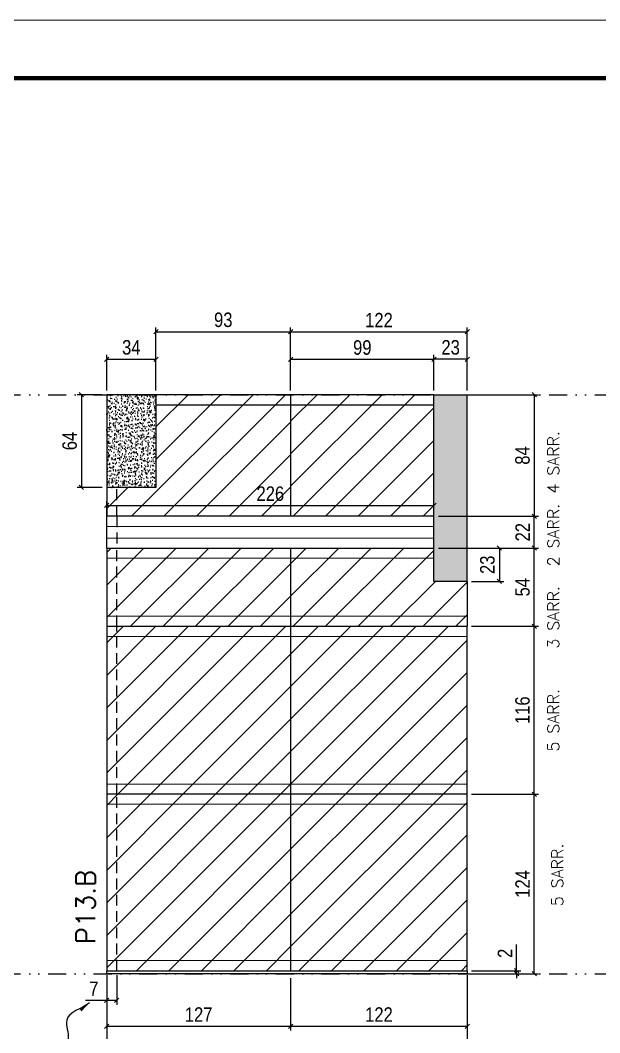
# Model space of a CAD drawing. Extents: x 28748 to 35002, y 14885 to 43501.
# Drawn here: x 32617 to 33017, y 30167 to 30866 of the extents above; entities that cross this region are included whole.
import ezdxf

# ---------------------------------------------------------------- set-up
doc = ezdxf.new("R2010")
doc.units = 0
for name, pattern in [('DASHED', [0.75, 0.5, -0.25]), ('DIVIDE2', [0.625, 0.25, -0.125, 0, -0.125, 0, -0.125]), ('HIDDEN', [0.375, 0.25, -0.125])]:
    doc.linetypes.add(name, pattern=pattern)
for name, color, linetype in [('COTA', 241, 'Continuous'), ('Nível', 160, 'Continuous'), ('Painéis', 200, 'Continuous'), ('SARR_2.2x7', 40, 'Continuous'), ('Sarrafo de Pressão', 42, 'HIDDEN')]:
    doc.layers.add(name, color=color, linetype=linetype)
for name, color, linetype, lineweight in [('Folhas', 255, 'Continuous', 9), ('Hachura', 251, 'Continuous', 9), ('Sarr 2.2x7', 40, 'Continuous', 9), ('SARRAFO DE PRESSAO', 251, 'DASHED', 9), ('Texto Seção', 7, 'Continuous', 15)]:
    doc.layers.add(name, color=color, linetype=linetype, lineweight=lineweight)
doc.styles.add('COTA TECNICA', font='techl___.ttf', dxfattribs={"height": 10})
doc.styles.add('COTA TECNICA-50', font='techl___.ttf', dxfattribs={"height": 10})
doc.styles.add('REGUA-120', font='ROMANS.shx', dxfattribs={"height": 15})
doc.styles.add('ROMANS', font='romans.shx')
doc.styles.get("Standard").update_dxf_attribs({"font": 'arial.ttf'})
doc.dimstyles.new('COTA PAINEL-50', dxfattribs={"dimtxt": 10, "dimasz": 3, "dimexe": 3, "dimexo": 3, "dimgap": 3, "dimtad": 1, "dimdec": 1, "dimzin": 12, "dimdsep": 46, "dimtxsty": 'COTA TECNICA-50', "dimblk1": 'OBLIQUE', "dimblk2": 'OBLIQUE', "dimsah": 1, "dimcen": 0.9, "dimclrd": 4, "dimclre": 4, "dimclrt": 240, "dimadec": 1, "dimazin": 3, "dimtfac": 1, "dimtdec": 1, "dimtmove": 0, "dimatfit": 3, "dimfxl": 1, "dimtolj": 1, "dimtzin": 12, "dimarcsym": 0})
doc.dimstyles.new('PAINEL', dxfattribs={"dimtxt": 10, "dimasz": 3, "dimexe": 3, "dimexo": 3, "dimgap": 3, "dimtad": 1, "dimdec": 1, "dimzin": 12, "dimdsep": 46, "dimtxsty": 'COTA TECNICA', "dimblk1": 'OBLIQUE', "dimblk2": 'OBLIQUE', "dimsah": 1, "dimcen": 0.9, "dimclrd": 4, "dimclre": 4, "dimclrt": 240, "dimadec": 1, "dimazin": 3, "dimtfac": 1, "dimtdec": 1, "dimtmove": 0, "dimatfit": 3, "dimfxl": 1, "dimtolj": 1, "dimtzin": 12, "dimarcsym": 0})
doc.dimstyles.get("Standard").update_dxf_attribs({"dimtxt": 0.18, "dimasz": 0.18, "dimexe": 0.18, "dimexo": 0.0625, "dimgap": 0.09, "dimtad": 0, "dimtih": 1, "dimtoh": 1, "dimdec": 4, "dimzin": 0, "dimdsep": 46, "dimtxsty": 'Standard', "dimcen": 0.09, "dimadec": 0, "dimazin": 0, "dimtfac": 1, "dimtdec": 4, "dimtofl": 0, "dimtmove": 0, "dimatfit": 3, "dimfxl": 1, "dimtolj": 1, "dimtzin": 0, "dimarcsym": 0})
pattern_1 = [(45, (-100190.879, -2076.637), (-11.2253202, 11.2253202), [])]

# ---------------------------------------------------------------- blocks, each defined once
blk = doc.blocks.new('9999999999')
at = {"layer": 'Folhas'}
blk.add_lwpolyline([(98138.98, 34190.21), (99623.98, 34190.21), (99623.98, 35240.21), (98138.98, 35240.21)], close=True, dxfattribs=at)
at = {"layer": 'Folhas', "color": 30, "const_width": 3}
blk.add_lwpolyline([(98213.98, 34230.21), (99583.98, 34230.21), (99583.98, 35200.21), (98213.98, 35200.21)], close=True, dxfattribs=at)
blk = doc.blocks.new('_Oblique')
at = {"color": 0, "linetype": 'ByBlock', "lineweight": -2}
blk.add_line((-0.5, -0.5), (0.5, 0.5), dxfattribs=at)
blk = doc.blocks.new('*D926')
at = {"layer": 'COTA', "color": 4, "lineweight": -2, "transparency": 16777216}
for p, q in [((32676.3, 30206.7), (32676.3, 30142.75)), ((32925.3, 30206.7), (32925.3, 30142.75)), ((32676.3, 30145.75), (32925.3, 30145.75))]:
    blk.add_line(p, q, dxfattribs=at)
at = {"layer": 'Defpoints', "color": 0, "transparency": 16777216}
for p in [(32676.3, 30209.7), (32925.3, 30209.7), (32925.3, 30145.75)]:
    blk.add_point(p, dxfattribs=at)
at = {"layer": 'COTA', "color": 4, "lineweight": -2, "transparency": 16777216, "xscale": 3, "yscale": 3, "zscale": 3, "rotation": 180}
blk.add_blockref('_Oblique', (32676.3, 30145.75), dxfattribs=at)
at = {"layer": 'COTA', "color": 4, "lineweight": -2, "transparency": 16777216, "xscale": 3, "yscale": 3, "zscale": 3}
blk.add_blockref('_Oblique', (32925.3, 30145.75), dxfattribs=at)
at = {"layer": 'COTA', "color": 240, "transparency": 16777216, "insert": (32800.8, 30153.85), "char_height": 10, "attachment_point": 5, "style": 'COTA TECNICA'}
blk.add_mtext('\\A1;249', dxfattribs=at)
blk = doc.blocks.new('*D927')
at = {"layer": 'COTA', "color": 4, "lineweight": -2, "transparency": 16777216}
for p, q in [((32683.3, 30206.7), (32683.3, 30186.19)), ((32676.3, 30204.7), (32676.3, 30186.19)), ((32676.3, 30189.19), (32661.57, 30189.19)), ((32683.3, 30189.19), (32676.3, 30189.19))]:
    blk.add_line(p, q, dxfattribs=at)
at = {"layer": 'Defpoints', "color": 0, "transparency": 16777216}
for p in [(32676.3, 30207.7), (32683.3, 30209.7), (32676.3, 30189.19)]:
    blk.add_point(p, dxfattribs=at)
at = {"layer": 'COTA', "color": 4, "lineweight": -2, "transparency": 16777216, "xscale": 3, "yscale": 3, "zscale": 3, "rotation": 180}
blk.add_blockref('_Oblique', (32676.3, 30189.19), dxfattribs=at)
at = {"layer": 'COTA', "color": 4, "lineweight": -2, "transparency": 16777216, "xscale": 3, "yscale": 3, "zscale": 3}
blk.add_blockref('_Oblique', (32683.3, 30189.19), dxfattribs=at)
at = {"layer": 'COTA', "color": 240, "transparency": 16777216, "insert": (32667.43, 30197.26), "char_height": 10, "attachment_point": 5, "style": 'COTA TECNICA-50'}
blk.add_mtext('\\A1;7', dxfattribs=at)
blk = doc.blocks.new('*D928')
at = {"layer": 'COTA', "color": 4, "lineweight": -2, "transparency": 16777216}
for p, q in [((32928.3, 30331.7), (32974.54, 30331.7)), ((32971.54, 30207.7), (32971.54, 30331.7)), ((32928.3, 30207.7), (32974.54, 30207.7))]:
    blk.add_line(p, q, dxfattribs=at)
at = {"layer": 'Defpoints', "color": 0, "transparency": 16777216}
for p in [(32925.3, 30331.7), (32971.54, 30331.7), (32925.3, 30207.7)]:
    blk.add_point(p, dxfattribs=at)
at = {"layer": 'COTA', "color": 4, "lineweight": -2, "transparency": 16777216, "xscale": 3, "yscale": 3, "zscale": 3}
for p, rotation in [((32971.54, 30331.7), 90), ((32971.54, 30207.7), 270)]:
    blk.add_blockref('_Oblique', p, dxfattribs=dict(at, rotation=rotation))
at = {"layer": 'COTA', "color": 240, "transparency": 16777216, "insert": (32963.46, 30269.7), "char_height": 10, "attachment_point": 5, "rotation": 90, "style": 'COTA TECNICA-50'}
blk.add_mtext('\\A1;124', dxfattribs=at)
blk = doc.blocks.new('*D929')
at = {"layer": 'COTA', "color": 4, "lineweight": -2, "transparency": 16777216}
for p, q in [((32959.31, 30209.7), (32959.31, 30227.81)), ((32928.3, 30209.7), (32962.31, 30209.7)), ((32928.3, 30207.7), (32962.31, 30207.7)), ((32959.31, 30207.7), (32959.31, 30209.7)), ((32959.31, 30207.7), (32959.31, 30204.7))]:
    blk.add_line(p, q, dxfattribs=at)
at = {"layer": 'Defpoints', "color": 0, "transparency": 16777216}
for p in [(32925.3, 30209.7), (32925.3, 30207.7), (32959.31, 30207.7)]:
    blk.add_point(p, dxfattribs=at)
at = {"layer": 'COTA', "color": 4, "lineweight": -2, "transparency": 16777216, "xscale": 3, "yscale": 3, "zscale": 3}
for p, rotation in [((32959.31, 30209.7), 270), ((32959.31, 30207.7), 90)]:
    blk.add_blockref('_Oblique', p, dxfattribs=dict(at, rotation=rotation))
at = {"layer": 'COTA', "color": 240, "transparency": 16777216, "insert": (32951.31, 30221.76), "char_height": 10, "attachment_point": 5, "rotation": 90, "style": 'COTA TECNICA-50'}
blk.add_mtext('\\A1;2', dxfattribs=at)
blk = doc.blocks.new('*D930')
at = {"layer": 'COTA', "color": 4, "linetype": 'ByBlock', "lineweight": -2, "transparency": 16777216}
for p, q in [((32928.3, 30607.7), (32974.54, 30607.7)), ((32971.54, 30607.7), (32971.54, 30523.7)), ((32905.3, 30523.7), (32974.54, 30523.7))]:
    blk.add_line(p, q, dxfattribs=at)
at = {"layer": 'Defpoints', "color": 0, "linetype": 'ByBlock', "transparency": 16777216}
for p in [(32925.3, 30607.7), (32902.3, 30523.7), (32971.54, 30523.7)]:
    blk.add_point(p, dxfattribs=at)
at = {"layer": 'COTA', "color": 4, "linetype": 'ByBlock', "lineweight": -2, "transparency": 16777216, "xscale": 3, "yscale": 3, "zscale": 3}
for p, rotation in [((32971.54, 30607.7), 90), ((32971.54, 30523.7), 270)]:
    blk.add_blockref('_Oblique', p, dxfattribs=dict(at, rotation=rotation))
at = {"layer": 'COTA', "color": 240, "linetype": 'ByBlock', "transparency": 16777216, "insert": (32963.44, 30565.7), "char_height": 10, "attachment_point": 5, "rotation": 90, "style": 'COTA TECNICA'}
blk.add_mtext('\\A1;84', dxfattribs=at)
blk = doc.blocks.new('*D931')
at = {"layer": 'COTA', "color": 4, "linetype": 'ByBlock', "lineweight": -2, "transparency": 16777216}
for p, q in [((32928.3, 30447.7), (32974.54, 30447.7)), ((32971.54, 30331.7), (32971.54, 30447.7)), ((32928.3, 30331.7), (32974.54, 30331.7))]:
    blk.add_line(p, q, dxfattribs=at)
at = {"layer": 'Defpoints', "color": 0, "linetype": 'ByBlock', "transparency": 16777216}
for p in [(32925.3, 30447.7), (32971.54, 30447.7), (32925.3, 30331.7)]:
    blk.add_point(p, dxfattribs=at)
at = {"layer": 'COTA', "color": 4, "linetype": 'ByBlock', "lineweight": -2, "transparency": 16777216, "xscale": 3, "yscale": 3, "zscale": 3}
for p, rotation in [((32971.54, 30447.7), 90), ((32971.54, 30331.7), 270)]:
    blk.add_blockref('_Oblique', p, dxfattribs=dict(at, rotation=rotation))
at = {"layer": 'COTA', "color": 240, "linetype": 'ByBlock', "transparency": 16777216, "insert": (32963.43, 30389.7), "char_height": 10, "attachment_point": 5, "rotation": 90, "style": 'COTA TECNICA'}
blk.add_mtext('\\A1;116', dxfattribs=at)
blk = doc.blocks.new('*D1767')
at = {"layer": 'COTA', "color": 4, "linetype": 'ByBlock', "lineweight": -2, "transparency": 16777216}
for p, q in [((32676.3, 30206.7), (32676.3, 30168.39)), ((32803.3, 30204.7), (32803.3, 30168.39)), ((32676.3, 30171.39), (32803.3, 30171.39))]:
    blk.add_line(p, q, dxfattribs=at)
at = {"layer": 'Defpoints', "color": 0, "linetype": 'ByBlock', "transparency": 16777216}
for p in [(32676.3, 30209.7), (32803.3, 30207.7), (32803.3, 30171.39)]:
    blk.add_point(p, dxfattribs=at)
at = {"layer": 'COTA', "color": 4, "linetype": 'ByBlock', "lineweight": -2, "transparency": 16777216, "xscale": 3, "yscale": 3, "zscale": 3, "rotation": 180}
blk.add_blockref('_Oblique', (32676.3, 30171.39), dxfattribs=at)
at = {"layer": 'COTA', "color": 4, "linetype": 'ByBlock', "lineweight": -2, "transparency": 16777216, "xscale": 3, "yscale": 3, "zscale": 3}
blk.add_blockref('_Oblique', (32803.3, 30171.39), dxfattribs=at)
at = {"layer": 'COTA', "color": 240, "linetype": 'ByBlock', "transparency": 16777216, "insert": (32739.8, 30179.46), "char_height": 10, "attachment_point": 5, "style": 'COTA TECNICA'}
blk.add_mtext('\\A1;127', dxfattribs=at)
blk = doc.blocks.new('*D1768')
at = {"layer": 'COTA', "color": 4, "linetype": 'ByBlock', "lineweight": -2, "transparency": 16777216}
for p, q in [((32803.3, 30204.7), (32803.3, 30168.39)), ((32925.3, 30204.7), (32925.3, 30168.39)), ((32803.3, 30171.39), (32925.3, 30171.39))]:
    blk.add_line(p, q, dxfattribs=at)
at = {"layer": 'Defpoints', "color": 0, "linetype": 'ByBlock', "transparency": 16777216}
for p in [(32803.3, 30207.7), (32925.3, 30207.7), (32925.3, 30171.39)]:
    blk.add_point(p, dxfattribs=at)
at = {"layer": 'COTA', "color": 4, "linetype": 'ByBlock', "lineweight": -2, "transparency": 16777216, "xscale": 3, "yscale": 3, "zscale": 3, "rotation": 180}
blk.add_blockref('_Oblique', (32803.3, 30171.39), dxfattribs=at)
at = {"layer": 'COTA', "color": 4, "linetype": 'ByBlock', "lineweight": -2, "transparency": 16777216, "xscale": 3, "yscale": 3, "zscale": 3}
blk.add_blockref('_Oblique', (32925.3, 30171.39), dxfattribs=at)
at = {"layer": 'COTA', "color": 240, "linetype": 'ByBlock', "transparency": 16777216, "insert": (32864.3, 30179.45), "char_height": 10, "attachment_point": 5, "style": 'COTA TECNICA'}
blk.add_mtext('\\A1;122', dxfattribs=at)
blk = doc.blocks.new('*D1769')
at = {"layer": 'COTA', "color": 4, "linetype": 'ByBlock', "lineweight": -2, "transparency": 16777216}
for p, q in [((32673.3, 30607.7), (32655.89, 30607.7)), ((32658.89, 30607.7), (32658.89, 30543.7)), ((32673.3, 30543.7), (32655.89, 30543.7))]:
    blk.add_line(p, q, dxfattribs=at)
at = {"layer": 'Defpoints', "color": 0, "linetype": 'ByBlock', "transparency": 16777216}
for p in [(32676.3, 30607.7), (32658.89, 30543.7), (32676.3, 30543.7)]:
    blk.add_point(p, dxfattribs=at)
at = {"layer": 'COTA', "color": 4, "linetype": 'ByBlock', "lineweight": -2, "transparency": 16777216, "xscale": 3, "yscale": 3, "zscale": 3}
for p, rotation in [((32658.89, 30607.7), 90), ((32658.89, 30543.7), 270)]:
    blk.add_blockref('_Oblique', p, dxfattribs=dict(at, rotation=rotation))
at = {"layer": 'COTA', "color": 240, "linetype": 'ByBlock', "transparency": 16777216, "insert": (32650.79, 30575.7), "char_height": 10, "attachment_point": 5, "rotation": 90, "style": 'COTA TECNICA'}
blk.add_mtext('\\A1;64', dxfattribs=at)
blk = doc.blocks.new('*D1740')
at = {"layer": 'COTA', "color": 4, "linetype": 'ByBlock', "lineweight": -2, "transparency": 16777216}
for p, q in [((32676.3, 30610.7), (32676.3, 30635.15)), ((32710.3, 30610.7), (32710.3, 30635.15)), ((32676.3, 30632.15), (32710.3, 30632.15))]:
    blk.add_line(p, q, dxfattribs=at)
at = {"layer": 'Defpoints', "color": 0, "linetype": 'ByBlock', "transparency": 16777216}
for p in [(32710.3, 30632.15), (32676.3, 30607.7), (32710.3, 30607.7)]:
    blk.add_point(p, dxfattribs=at)
at = {"layer": 'COTA', "color": 4, "linetype": 'ByBlock', "lineweight": -2, "transparency": 16777216, "xscale": 3, "yscale": 3, "zscale": 3, "rotation": 180}
blk.add_blockref('_Oblique', (32676.3, 30632.15), dxfattribs=at)
at = {"layer": 'COTA', "color": 4, "linetype": 'ByBlock', "lineweight": -2, "transparency": 16777216, "xscale": 3, "yscale": 3, "zscale": 3}
blk.add_blockref('_Oblique', (32710.3, 30632.15), dxfattribs=at)
at = {"layer": 'COTA', "color": 240, "linetype": 'ByBlock', "transparency": 16777216, "insert": (32693.3, 30640.37), "char_height": 10, "attachment_point": 5, "style": 'COTA TECNICA'}
blk.add_mtext('\\A1;34', dxfattribs=at)
blk = doc.blocks.new('*D2053')
at = {"layer": 'COTA', "color": 4, "lineweight": -2, "transparency": 16777216}
for p, q in [((32803.3, 30610.7), (32803.3, 30654.16)), ((32925.3, 30610.7), (32925.3, 30654.16)), ((32803.3, 30651.16), (32925.3, 30651.16))]:
    blk.add_line(p, q, dxfattribs=at)
at = {"layer": 'Defpoints', "color": 0, "transparency": 16777216}
for p in [(32925.3, 30651.16), (32803.3, 30607.7), (32925.3, 30607.7)]:
    blk.add_point(p, dxfattribs=at)
at = {"layer": 'COTA', "color": 4, "lineweight": -2, "transparency": 16777216, "xscale": 3, "yscale": 3, "zscale": 3, "rotation": 180}
blk.add_blockref('_Oblique', (32803.3, 30651.16), dxfattribs=at)
at = {"layer": 'COTA', "color": 4, "lineweight": -2, "transparency": 16777216, "xscale": 3, "yscale": 3, "zscale": 3}
blk.add_blockref('_Oblique', (32925.3, 30651.16), dxfattribs=at)
at = {"layer": 'COTA', "color": 240, "transparency": 16777216, "insert": (32864.3, 30659.22), "char_height": 10, "attachment_point": 5, "style": 'COTA TECNICA-50'}
blk.add_mtext('\\A1;122', dxfattribs=at)
blk = doc.blocks.new('*D1384')
at = {"layer": 'COTA', "color": 4, "lineweight": -2, "transparency": 16777216}
for p, q in [((32902.3, 30610.7), (32902.3, 30635.15)), ((32925.3, 30610.7), (32925.3, 30635.15)), ((32925.3, 30632.15), (32902.3, 30632.15))]:
    blk.add_line(p, q, dxfattribs=at)
at = {"layer": 'Defpoints', "color": 0, "transparency": 16777216}
for p in [(32902.3, 30632.15), (32902.3, 30607.7), (32925.3, 30607.7)]:
    blk.add_point(p, dxfattribs=at)
at = {"layer": 'COTA', "color": 4, "lineweight": -2, "transparency": 16777216, "xscale": 3, "yscale": 3, "zscale": 3, "rotation": 180}
blk.add_blockref('_Oblique', (32902.3, 30632.15), dxfattribs=at)
at = {"layer": 'COTA', "color": 4, "lineweight": -2, "transparency": 16777216, "xscale": 3, "yscale": 3, "zscale": 3}
blk.add_blockref('_Oblique', (32925.3, 30632.15), dxfattribs=at)
at = {"layer": 'COTA', "color": 240, "transparency": 16777216, "insert": (32913.8, 30640.37), "char_height": 10, "attachment_point": 5, "style": 'COTA TECNICA-50'}
blk.add_mtext('\\A1;23', dxfattribs=at)
blk = doc.blocks.new('*D2126')
at = {"layer": 'COTA', "color": 4, "lineweight": -2, "transparency": 16777216}
for p, q in [((32710.3, 30610.7), (32710.3, 30654.16)), ((32803.3, 30610.7), (32803.3, 30654.16)), ((32710.3, 30651.16), (32803.3, 30651.16))]:
    blk.add_line(p, q, dxfattribs=at)
at = {"layer": 'Defpoints', "color": 0, "transparency": 16777216}
for p in [(32803.3, 30651.16), (32710.3, 30607.7), (32803.3, 30607.7)]:
    blk.add_point(p, dxfattribs=at)
at = {"layer": 'COTA', "color": 4, "lineweight": -2, "transparency": 16777216, "xscale": 3, "yscale": 3, "zscale": 3, "rotation": 180}
blk.add_blockref('_Oblique', (32710.3, 30651.16), dxfattribs=at)
at = {"layer": 'COTA', "color": 4, "lineweight": -2, "transparency": 16777216, "xscale": 3, "yscale": 3, "zscale": 3}
blk.add_blockref('_Oblique', (32803.3, 30651.16), dxfattribs=at)
at = {"layer": 'COTA', "color": 240, "transparency": 16777216, "insert": (32756.8, 30659.41), "char_height": 10, "attachment_point": 5, "style": 'COTA TECNICA'}
blk.add_mtext('\\A1;93', dxfattribs=at)
blk = doc.blocks.new('*D2305')
at = {"layer": 'COTA', "color": 4, "lineweight": -2, "transparency": 16777216}
for p, q in [((32905.3, 30501.7), (32974.54, 30501.7)), ((32971.54, 30447.7), (32971.54, 30501.7)), ((32928.3, 30447.7), (32974.54, 30447.7))]:
    blk.add_line(p, q, dxfattribs=at)
at = {"layer": 'Defpoints', "color": 0, "transparency": 16777216}
for p in [(32902.3, 30501.7), (32971.54, 30501.7), (32925.3, 30447.7)]:
    blk.add_point(p, dxfattribs=at)
at = {"layer": 'COTA', "color": 4, "lineweight": -2, "transparency": 16777216, "xscale": 3, "yscale": 3, "zscale": 3}
for p, rotation in [((32971.54, 30501.7), 90), ((32971.54, 30447.7), 270)]:
    blk.add_blockref('_Oblique', p, dxfattribs=dict(at, rotation=rotation))
at = {"layer": 'COTA', "color": 240, "transparency": 16777216, "insert": (32963.43, 30474.7), "char_height": 10, "attachment_point": 5, "rotation": 90, "style": 'COTA TECNICA'}
blk.add_mtext('\\A1;54', dxfattribs=at)
blk = doc.blocks.new('*D2460')
at = {"layer": 'COTA', "color": 4, "lineweight": -2, "transparency": 16777216}
for p, q in [((32905.3, 30523.7), (32974.54, 30523.7)), ((32971.54, 30501.7), (32971.54, 30523.7)), ((32905.3, 30501.7), (32974.54, 30501.7))]:
    blk.add_line(p, q, dxfattribs=at)
at = {"layer": 'Defpoints', "color": 0, "transparency": 16777216}
for p in [(32902.3, 30523.7), (32971.54, 30523.7), (32902.3, 30501.7)]:
    blk.add_point(p, dxfattribs=at)
at = {"layer": 'COTA', "color": 4, "lineweight": -2, "transparency": 16777216, "xscale": 3, "yscale": 3, "zscale": 3}
for p, rotation in [((32971.54, 30523.7), 90), ((32971.54, 30501.7), 270)]:
    blk.add_blockref('_Oblique', p, dxfattribs=dict(at, rotation=rotation))
at = {"layer": 'COTA', "color": 240, "transparency": 16777216, "insert": (32963.54, 30512.7), "char_height": 10, "attachment_point": 5, "rotation": 90, "style": 'COTA TECNICA'}
blk.add_mtext('\\A1;22', dxfattribs=at)
blk = doc.blocks.new('*D2624')
at = {"layer": 'COTA', "color": 4, "lineweight": -2, "transparency": 16777216}
for p, q in [((32803.3, 30610.7), (32803.3, 30635.15)), ((32902.3, 30610.7), (32902.3, 30635.15)), ((32803.3, 30632.15), (32902.3, 30632.15))]:
    blk.add_line(p, q, dxfattribs=at)
at = {"layer": 'Defpoints', "color": 0, "transparency": 16777216}
for p in [(32902.3, 30632.15), (32803.3, 30607.7), (32902.3, 30607.7)]:
    blk.add_point(p, dxfattribs=at)
at = {"layer": 'COTA', "color": 4, "lineweight": -2, "transparency": 16777216, "xscale": 3, "yscale": 3, "zscale": 3, "rotation": 180}
blk.add_blockref('_Oblique', (32803.3, 30632.15), dxfattribs=at)
at = {"layer": 'COTA', "color": 4, "lineweight": -2, "transparency": 16777216, "xscale": 3, "yscale": 3, "zscale": 3}
blk.add_blockref('_Oblique', (32902.3, 30632.15), dxfattribs=at)
at = {"layer": 'COTA', "color": 240, "transparency": 16777216, "insert": (32852.8, 30640.24), "char_height": 10, "attachment_point": 5, "style": 'COTA TECNICA'}
blk.add_mtext('\\A1;99', dxfattribs=at)
blk = doc.blocks.new('*D2625')
at = {"layer": 'COTA', "color": 4, "lineweight": -2, "transparency": 16777216}
for p, q in [((32676.3, 30511.7), (32676.3, 30534.2)), ((32676.3, 30531.2), (32902.3, 30531.2)), ((32902.3, 30511.7), (32902.3, 30534.2))]:
    blk.add_line(p, q, dxfattribs=at)
at = {"layer": 'Defpoints', "color": 0, "transparency": 16777216}
for p in [(32902.3, 30531.2), (32676.3, 30508.7), (32902.3, 30508.7)]:
    blk.add_point(p, dxfattribs=at)
at = {"layer": 'COTA', "color": 4, "lineweight": -2, "transparency": 16777216, "xscale": 3, "yscale": 3, "zscale": 3, "rotation": 180}
blk.add_blockref('_Oblique', (32676.3, 30531.2), dxfattribs=at)
at = {"layer": 'COTA', "color": 4, "lineweight": -2, "transparency": 16777216, "xscale": 3, "yscale": 3, "zscale": 3}
blk.add_blockref('_Oblique', (32902.3, 30531.2), dxfattribs=at)
at = {"layer": 'COTA', "color": 240, "transparency": 16777216, "insert": (32789.3, 30539.3), "char_height": 10, "attachment_point": 5, "style": 'COTA TECNICA'}
blk.add_mtext('\\A1;226', dxfattribs=at)
blk = doc.blocks.new('*D2626')
at = {"layer": 'COTA', "color": 4, "lineweight": -2, "transparency": 16777216}
for p, q in [((32905.3, 30501.7), (32950.42, 30501.7)), ((32947.42, 30501.7), (32947.42, 30478.7)), ((32928.3, 30478.7), (32950.42, 30478.7))]:
    blk.add_line(p, q, dxfattribs=at)
at = {"layer": 'Defpoints', "color": 0, "transparency": 16777216}
for p in [(32902.3, 30501.7), (32925.3, 30478.7), (32947.42, 30478.7)]:
    blk.add_point(p, dxfattribs=at)
at = {"layer": 'COTA', "color": 4, "lineweight": -2, "transparency": 16777216, "xscale": 3, "yscale": 3, "zscale": 3}
for p, rotation in [((32947.42, 30501.7), 90), ((32947.42, 30478.7), 270)]:
    blk.add_blockref('_Oblique', p, dxfattribs=dict(at, rotation=rotation))
at = {"layer": 'COTA', "color": 240, "transparency": 16777216, "insert": (32939.21, 30490.2), "char_height": 10, "attachment_point": 5, "rotation": 90, "style": 'COTA TECNICA'}
blk.add_mtext('\\A1;23', dxfattribs=at)

msp = doc.modelspace()

# ---------------------------------------------------------------- hatches: boundary and pattern name
at = {"layer": 'COTA', "linetype": 'ByBlock'}
h = msp.add_hatch(dxfattribs=at)
h.set_pattern_fill('AR-CONC', color=256, scale=0.03)
h.set_pattern_definition([(50, (0, 22), (5.46554007, -0.47817257), [0.5715, -6.2865]), (355, (0, 22), (-1.05730264, 5.73170536), [0.4572, -5.0292175]), (100.451445, (0.4555, 21.96), (4.4082374, 5.25353256), [0.48570026, -5.34270734]), (46.1842, (0, 23.524), (8.1323712, -1.2612698), [0.85725, -9.42975]), (96.635558, (0.678, 23.419), (7.122124, 7.4227837), [0.7285507, -8.0140682]), (351.184151, (0, 23.524), (7.122124, 7.4227837), [0.685799, -7.543792]), (21, (0.762, 23.143), (4.54843174, -3.06795595), [0.5715, -6.2865]), (326, (0.762, 23.143), (1.85406085, 5.525639), [0.4572, -5.0292]), (71.451445, (1.141, 22.8873), (6.4024926, 2.45768307), [0.48570026, -5.3426981]), (37.5, (0, 22), (0.0926581, 2.53665117), [0, -4.96824, 0, -5.1054, 0, -5.04825]), (7.5, (0, 22), (2.00458988, 3.00541724), [0, -2.91084, 0, -4.85394, 0, -1.92405]), (327.5, (-1.6993, 22), (4.067717855, -0.17186232), [0, -1.905, 0, -5.9436, 0, -7.8867]), (317.5, (-2.4613, 22), (4.44387544, 0.76279473), [0, -2.4765, 0, -3.94716, 0, -5.6007])])
h.paths.add_polyline_path([(32710.3, 30607.7), (32676.3, 30607.7), (32676.3, 30543.7), (32710.3, 30543.7)])
h = msp.add_hatch(dxfattribs=at)
h.set_pattern_fill('AR-CONC', color=256, scale=0.03)
h.set_pattern_definition([(50, (29064.5875, 33275.16), (5.46554, -0.4781726), [0.5715, -6.2865]), (355, (29064.5875, 33275.16), (-1.0573026, 5.7317054), [0.4572, -5.0292175]), (100.45144, (29065.043, 33275.12), (4.4082374, 5.2535326), [0.4857, -5.3427073]), (46.1842, (29064.5875, 33276.684), (8.132371, -1.26127), [0.85725, -9.42975]), (96.63556, (29065.265, 33276.579), (7.122124, 7.422784), [0.72855, -8.014068]), (351.18415, (29064.5875, 33276.684), (7.122124, 7.422784), [0.685799, -7.543792]), (21, (29065.3495, 33276.303), (4.5484317, -3.067956), [0.5715, -6.2865]), (326, (29065.3495, 33276.303), (1.854061, 5.525639), [0.4572, -5.0292]), (71.45144, (29065.7286, 33276.0473), (6.4024926, 2.457683), [0.4857, -5.342698]), (37.5, (29064.5875, 33275.16), (0.0926581, 2.5366512), [0, -4.96824, 0, -5.1054, 0, -5.04825]), (7.5, (29064.5875, 33275.16), (2.0045899, 3.0054172), [0, -2.91084, 0, -4.85394, 0, -1.92405]), (327.5, (29062.8883, 33275.16), (4.06771786, -0.1718623), [0, -1.905, 0, -5.9436, 0, -7.8867]), (317.5, (29062.1263, 33275.16), (4.4438754, 0.7627947), [0, -2.4765, 0, -3.94716, 0, -5.6007])])
h.paths.add_polyline_path([(32902.3, 30478.7), (32925.3, 30478.7), (32925.3, 30607.7), (32902.3, 30607.7)])
at = {"layer": 'Hachura'}
h = msp.add_hatch(dxfattribs=at)
h.set_pattern_fill('ANSI31', color=256, scale=5)
h.set_pattern_definition([(45, (0, 8), (-11.22532, 11.22532), [])])
h.paths.add_polyline_path([(32803.3, 30607.7), (32710.3, 30607.7), (32710.3, 30543.7), (32676.3, 30543.7), (32676.3, 30523.7), (32803.3, 30523.7)])
h = msp.add_hatch(dxfattribs=at)
h.set_pattern_fill('ANSI31', color=256, scale=5)
h.set_pattern_definition([(45, (0, 76), (-11.22532, 11.22532), [])])
h.paths.add_polyline_path([(32902.3, 30523.7), (32902.3, 30543.7), (32902.3, 30607.7), (32803.3, 30607.7), (32803.3, 30523.7)])
h = msp.add_hatch(dxfattribs=at)
h.set_pattern_fill('ANSI31', color=256, scale=5)
h.paths.add_polyline_path([(32803.3, 30447.7), (32803.3, 30501.7), (32676.3, 30501.7), (32676.3, 30447.7)])
h = msp.add_hatch(dxfattribs=at)
h.set_pattern_fill('ANSI31', color=256, scale=5)
h.paths.add_polyline_path([(32925.3, 30478.7), (32902.3, 30478.7), (32902.3, 30501.7), (32803.3, 30501.7), (32803.3, 30447.7), (32925.3, 30447.7)])
at = {"layer": 'Hachura', "linetype": 'ByBlock'}
h = msp.add_hatch(dxfattribs=at)
h.set_pattern_fill('ANSI31', color=256, scale=5)
h.set_pattern_definition(pattern_1)
h.paths.add_polyline_path([(32676.3, 30447.7), (32676.3, 30331.7), (32803.3, 30331.7), (32803.3, 30447.7)])
h = msp.add_hatch(dxfattribs=at)
h.set_pattern_fill('ANSI31', color=256, scale=5)
h.set_pattern_definition(pattern_1)
h.paths.add_polyline_path([(32925.3, 30331.7), (32925.3, 30447.7), (32803.3, 30447.7), (32803.3, 30331.7)])
h = msp.add_hatch(dxfattribs=at)
h.set_pattern_fill('ANSI31', color=256, scale=5)
h.set_pattern_definition(pattern_1)
h.paths.add_polyline_path([(32803.3, 30331.7), (32676.3, 30331.7), (32676.3, 30209.7), (32803.3, 30209.7)])
h = msp.add_hatch(dxfattribs=at)
h.set_pattern_fill('ANSI31', color=256, scale=5)
h.set_pattern_definition(pattern_1)
h.paths.add_polyline_path([(32803.3, 30331.7), (32803.3, 30209.7), (32925.3, 30209.7), (32925.3, 30331.7)])

# ---------------------------------------------------------------- linework, layer by layer
at = {"layer": 'COTA', "linetype": 'ByBlock'}
for p, q in [((32710.3, 30607.7), (32676.3, 30607.7)), ((32676.3, 30607.7), (32676.3, 30543.7)), ((32902.3, 30607.7), (32925.3, 30607.7)), ((32925.3, 30478.7), (32925.3, 30607.7))]:
    msp.add_line(p, q, dxfattribs=at)
at = {"layer": 'Nível', "color": 4, "linetype": 'DIVIDE2', "ltscale": 50}
for p, q in [((32006.84, 30607.7), (33376.84, 30607.7)), ((32006.84, 30207.7), (33376.84, 30207.7))]:
    msp.add_line(p, q, dxfattribs=at)
at = {"layer": 'Painéis'}
for p, q in [((32902.3, 30607.7), (32710.3, 30607.7)), ((32710.3, 30607.7), (32710.3, 30543.7)), ((32803.3, 30607.7), (32803.3, 30523.7)), ((32902.3, 30478.7), (32902.3, 30607.7)), ((32925.3, 30607.7), (32925.3, 30607.7)), ((32710.3, 30543.7), (32676.3, 30543.7)), ((32676.3, 30543.7), (32676.3, 30523.7)), ((32902.3, 30523.7), (32676.3, 30523.7)), ((32710.3, 30523.7), (32676.3, 30523.7)), ((32676.3, 30523.7), (32676.3, 30523.7)), ((32676.3, 30523.7), (32676.3, 30523.7)), ((32902.3, 30523.7), (32676.3, 30523.7)), ((32676.3, 30501.7), (32676.3, 30523.7)), ((32676.3, 30501.7), (32676.3, 30447.7)), ((32676.3, 30501.7), (32902.3, 30501.7)), ((32803.3, 30501.7), (32803.3, 30209.7)), ((32925.3, 30478.7), (32902.3, 30478.7)), ((32925.3, 30480.7), (32925.3, 30480.7)), ((32925.3, 30478.7), (32925.3, 30447.7)), ((32676.3, 30447.7), (32676.3, 30209.7)), ((32676.3, 30447.7), (32925.3, 30447.7)), ((32925.3, 30209.7), (32925.3, 30447.7)), ((32925.3, 30331.7), (32676.3, 30331.7)), ((32676.3, 30209.7), (32925.3, 30209.7))]:
    msp.add_line(p, q, dxfattribs=at)
msp.add_lwpolyline([(32676.3, 30209.7), (32925.3, 30209.7), (32925.3, 30207.7), (32676.3, 30207.7)], close=True, dxfattribs=at)
at = {"layer": 'Sarr 2.2x7'}
for p, q in [((32902.3, 30516.7), (32676.3, 30516.7)), ((32902.3, 30508.7), (32676.3, 30508.7)), ((32902.3, 30494.7), (32676.3, 30494.7)), ((32676.3, 30454.7), (32925.3, 30454.7)), ((32925.3, 30440.7), (32676.3, 30440.7)), ((32925.3, 30338.7), (32676.3, 30338.7)), ((32925.3, 30324.7), (32676.3, 30324.7)), ((32925.3, 30216.7), (32676.3, 30216.7)), ((32925.3, 30209.7), (32676.3, 30209.7))]:
    msp.add_line(p, q, dxfattribs=at)
at = {"layer": 'Sarr 2.2x7', "linetype": 'Continuous'}
for p, q in [((32676.3, 30331.7), (32676.3, 30338.7)), ((32925.3, 30331.7), (32925.3, 30338.7)), ((32676.3, 30209.7), (32676.3, 30216.7)), ((32925.3, 30209.7), (32925.3, 30216.7))]:
    msp.add_line(p, q, dxfattribs=at)
at = {"layer": 'SARR_2.2x7'}
for p, q in [((32710.3, 30600.7), (32803.3, 30600.7)), ((32803.3, 30600.7), (32902.3, 30600.7))]:
    msp.add_line(p, q, dxfattribs=at)
at = {"layer": 'Sarrafo de Pressão', "ltscale": 30}
for p, q in [((32683.3, 30523.7), (32683.3, 30543.7)), ((32683.3, 30523.7), (32683.3, 30523.7)), ((32683.3, 30523.7), (32683.3, 30501.7)), ((32683.3, 30447.7), (32683.3, 30501.7)), ((32683.3, 30331.7), (32683.3, 30447.7)), ((32683.3, 30209.7), (32683.3, 30331.7))]:
    msp.add_line(p, q, dxfattribs=at)

# ---------------------------------------------------------------- block references
at = {"layer": 'SARRAFO DE PRESSAO', "color": 6, "linetype": 'ByBlock'}
msp.add_blockref('9999999999', (-66207.14, -4373.79), dxfattribs=at)

# ---------------------------------------------------------------- texts
at = {"layer": 'Texto Seção', "linetype": 'Continuous', "style": 'ROMANS'}
for s, p in [('4 SARR.', (32988.74, 30539.39)), ('2 SARR.', (32988.74, 30489.13)), ('3 SARR.', (32988.74, 30432.28)), ('5 SARR.', (32988.74, 30361.17)), ('5 SARR.', (32991.45, 30254.33))]:
    msp.add_text(s, height=8, rotation=90, dxfattribs=at).set_placement(p)
at = {"layer": 'Texto Seção', "insert": (32668.27, 30228.17), "char_height": 13, "width": 285.3299, "attachment_point": 7, "rotation": 90, "style": 'REGUA-120'}
msp.add_mtext('P13.B', dxfattribs=at)

# ---------------------------------------------------------------- dimensions: what is measured, and where the dimension line sits
at = {"layer": 'COTA'}
for base, p1, p2, dimstyle, picture, middle in [((32803.3, 30651.16), (32710.3, 30607.7), (32803.3, 30607.7), 'PAINEL', '*D2126', (32756.8, 30659.41)), ((32925.3, 30651.16), (32803.3, 30607.7), (32925.3, 30607.7), 'COTA PAINEL-50', '*D2053', (32864.3, 30659.22)), ((32902.3, 30632.15), (32803.3, 30607.7), (32902.3, 30607.7), 'PAINEL', '*D2624', (32852.8, 30640.24)), ((32902.3, 30632.15), (32925.3, 30607.7), (32902.3, 30607.7), 'COTA PAINEL-50', '*D1384', (32913.8, 30640.37)), ((32902.3, 30531.2), (32676.3, 30508.7), (32902.3, 30508.7), 'PAINEL', '*D2625', (32789.3, 30539.3))]:
    dim = msp.add_linear_dim(base=base, p1=p1, p2=p2, dimstyle=dimstyle, dxfattribs=at)
    dim.commit()
    dim.dimension.update_dxf_attribs({"geometry": picture, "text_midpoint": middle})
at = {"layer": 'COTA', "linetype": 'ByBlock'}
for base, p1, p2, picture, middle in [((32710.3, 30632.15), (32676.3, 30607.7), (32710.3, 30607.7), '*D1740', (32693.3, 30640.37)), ((32803.3, 30171.39), (32676.3, 30209.7), (32803.3, 30207.7), '*D1767', (32739.8, 30179.46))]:
    dim = msp.add_linear_dim(base=base, p1=p1, p2=p2, dimstyle='PAINEL', dxfattribs=at)
    dim.commit()
    dim.dimension.update_dxf_attribs({"geometry": picture, "text_midpoint": middle})
for base, p1, p2, picture, middle in [((32658.89, 30543.7), (32676.3, 30607.7), (32676.3, 30543.7), '*D1769', (32650.79, 30575.7)), ((32971.54, 30447.7), (32925.3, 30331.7), (32925.3, 30447.7), '*D931', (32963.43, 30389.7))]:
    dim = msp.add_linear_dim(base=base, p1=p1, p2=p2, angle=90, dimstyle='PAINEL', dxfattribs=at)
    dim.commit()
    dim.dimension.update_dxf_attribs({"geometry": picture, "text_midpoint": middle})
dim = msp.add_linear_dim(base=(32971.54, 30523.7), p1=(32925.3, 30607.7), p2=(32902.3, 30523.7), angle=90, dimstyle='PAINEL', dxfattribs=at)
dim.commit()
dim.dimension.update_dxf_attribs({"geometry": '*D930', "text_midpoint": (32971.54, 30565.7), "dimtype": 160})
at = {"layer": 'COTA'}
for base, p1, p2, dimstyle, picture, middle in [((32971.54, 30523.7), (32902.3, 30501.7), (32902.3, 30523.7), 'PAINEL', '*D2460', (32971.54, 30512.7)), ((32959.31, 30207.7), (32925.3, 30209.7), (32925.3, 30207.7), 'COTA PAINEL-50', '*D929', (32959.31, 30221.76))]:
    dim = msp.add_linear_dim(base=base, p1=p1, p2=p2, angle=90, dimstyle=dimstyle, dxfattribs=at)
    dim.commit()
    dim.dimension.update_dxf_attribs({"geometry": picture, "text_midpoint": middle, "dimtype": 160})
for base, p1, p2, angle, dimstyle, picture, middle in [((32971.54, 30501.7), (32925.3, 30447.7), (32902.3, 30501.7), 90, 'PAINEL', '*D2305', (32963.43, 30474.7)), ((32947.42, 30478.7), (32902.3, 30501.7), (32925.3, 30478.7), 90, 'PAINEL', '*D2626', (32939.21, 30490.2)), ((32971.54, 30331.7), (32925.3, 30207.7), (32925.3, 30331.7), 90, 'COTA PAINEL-50', '*D928', (32963.46, 30269.7)), ((32676.3, 30189.19), (32683.3, 30209.7), (32676.3, 30207.7), 180, 'COTA PAINEL-50', '*D927', (32667.43, 30197.26))]:
    dim = msp.add_linear_dim(base=base, p1=p1, p2=p2, angle=angle, dimstyle=dimstyle, dxfattribs=at)
    dim.commit()
    dim.dimension.update_dxf_attribs({"geometry": picture, "text_midpoint": middle})
dim = msp.add_linear_dim(base=(32925.3, 30145.75), p1=(32676.3, 30209.7), p2=(32925.3, 30209.7), dimstyle='PAINEL', override={"dimarcsym": 2}, dxfattribs=at)
dim.commit()
dim.dimension.update_dxf_attribs({"geometry": '*D926', "text_midpoint": (32800.8, 30153.85)})
at = {"layer": 'COTA', "linetype": 'ByBlock'}
dim = msp.add_linear_dim(base=(32925.3, 30171.39), p1=(32803.3, 30207.7), p2=(32925.3, 30207.7), dimstyle='PAINEL', override={"dimtmove": 1}, dxfattribs=at)
dim.commit()
dim.dimension.update_dxf_attribs({"geometry": '*D1768', "text_midpoint": (32864.3, 30179.45)})

# ---------------------------------------------------------------- leaders
at = {"layer": 'COTA', "path_type": 1}
msp.add_leader([(32664.47, 30187.52), (32648.68, 30175.69), (32649.61, 30162.68), (32644.06, 30152.9)], dimstyle='Standard', override={"dimasz": 8}, dxfattribs=at)

doc.saveas('drawing.dxf')
